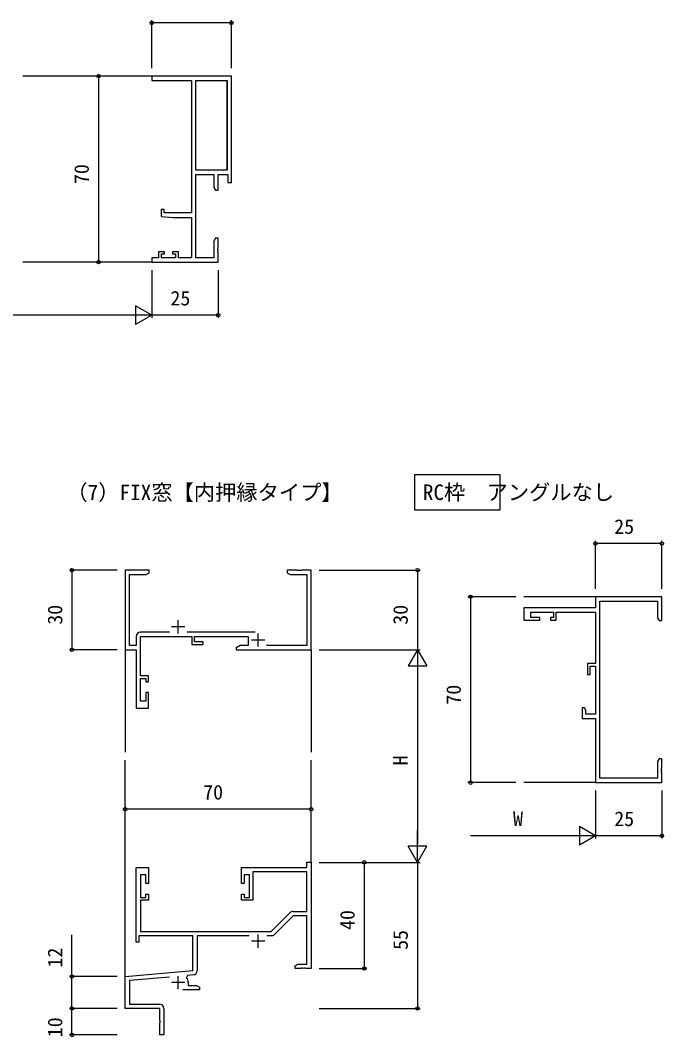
# Model space of a CAD drawing. Units: millimetres, scale not verified. Extents: x -438 to 439, y -599 to 597.
# Drawn here: x -141.7 to 100.4, y -319.4 to 63.2 of the extents above; entities that cross this region are included whole.
import ezdxf
from ezdxf.enums import TextEntityAlignment as Align

# ---------------------------------------------------------------- set-up
doc = ezdxf.new("R2010")
doc.units = ezdxf.units.MM
doc.header["$LTSCALE"] = 4
for name, color, linetype in [('0-1_USER1', 3, 'Continuous'), ('0-2_YKK_11', 7, 'Continuous'), ('0-3_YKK_12', 2, 'Continuous'), ('0-4_YKK_D', 6, 'Continuous')]:
    doc.layers.add(name, color=color, linetype=linetype)
doc.styles.add('ＭＳ ゴシック', font='')
doc.styles.get('ＭＳ ゴシック').set_extended_font_data('MS Gothic')

msp = doc.modelspace()

# ---------------------------------------------------------------- linework, layer by layer
at = {"layer": '0-1_USER1'}
msp.add_lwpolyline([(6.71, -107.8), (38.71, -107.8), (38.71, -121.158), (6.71, -121.158)], close=True, dxfattribs=at)
at = {"layer": '0-2_YKK_11'}
for p, q in [((-82.272, -167.6), (-82.272, -162.6)), ((-85.623, -167.17), (-96.472, -167.17)), ((-79.772, -165.1), (-84.772, -165.1)), ((-53.365, -167.17), (-78.922, -167.17)), ((-52.272, -172.6), (-52.272, -167.6)), ((-49.772, -170.1), (-54.772, -170.1)), ((-52.272, -285.997), (-52.272, -280.997)), ((-47.26, -281.427), (-48.922, -281.427)), ((-49.772, -283.497), (-54.772, -283.497)), ((-82.272, -301.597), (-82.272, -296.597)), ((-79.772, -299.097), (-84.772, -299.097))]:
    msp.add_line(p, q, dxfattribs=at)
for points in [[(-68.904, 0.291), (-68.274, -0.8), (-67.274, -0.8), (-67.274, 5.2), (-63.574, 5.2), (-63.574, 2.2), (-62.274, 2.2), (-62.274, 42.2), (-92.274, 42.2), (-92.274, 40.57), (-77.274, 40.57)], [(-77.274, 40.57), (-77.274, -9.3), (-87.574, -9.3), (-87.574, -8), (-88.774, -8), (-88.774, -10.606), (-84.274, -11), (-77.274, -11), (-77.274, -26.17), (-82.174, -26.17), (-82.174, -23.9), (-84.474, -23.9), (-84.474, -24.7), (-83.374, -24.7), (-83.374, -26.17), (-88.574, -26.17), (-88.574, -24.7), (-87.474, -24.7), (-87.474, -23.9), (-89.774, -23.9), (-89.774, -26.17), (-92.274, -26.17), (-92.274, -27.8), (-67.274, -27.8), (-67.274, -24.258), (-67.394, -24.075), (-67.394, -23.525), (-67.274, -23.342), (-67.274, -23.258), (-67.394, -23.075), (-67.394, -22.525), (-67.274, -22.342), (-67.274, -18.8), (-68.274, -18.8), (-68.904, -19.891), (-68.904, -26.17), (-75.644, -26.17), (-75.644, 5.2), (-68.904, 5.2), (-68.904, 0.291)], [(-63.904, 6.83), (-75.644, 6.83), (-75.644, 40.57), (-63.904, 40.57)], [(-63.904, 6.83), (-63.904, 40.57), (-63.904, 6.83)], [(-98.072, -168.77), (-98.072, -172.17), (-100.642, -172.17), (-100.642, -145.43), (-94.363, -145.43), (-93.272, -144.8), (-93.272, -143.8), (-102.272, -143.8), (-102.272, -173.8), (-98.072, -173.8), (-98.072, -195.8), (-93.472, -195.8), (-93.472, -189.8), (-94.472, -189.8), (-94.472, -193.1), (-96.442, -193.1), (-96.442, -184.6), (-94.472, -184.6), (-94.472, -185.8), (-93.472, -185.8), (-93.472, -183.6), (-96.442, -183.6), (-96.442, -168.8), (-77.172, -168.8), (-77.172, -171.8), (-72.972, -171.8), (-72.972, -170.8), (-76.172, -170.8), (-76.172, -168.8), (-55.972, -168.8), (-55.972, -172.17), (-59.035, -172.17), (-60.472, -173), (-60.472, -173.8), (-32.272, -173.8), (-32.272, -143.8), (-35.814, -143.8), (-35.997, -143.92), (-36.547, -143.92), (-36.73, -143.8)], [(-36.73, -143.8), (-36.814, -143.8), (-36.997, -143.92), (-37.547, -143.92), (-37.73, -143.8), (-41.272, -143.8), (-41.272, -144.8), (-40.181, -145.43), (-33.902, -145.43), (-33.902, -172.17), (-49.033, -172.17)], [(76.356, -222.17), (76.356, -155.43), (98.096, -155.43), (98.096, -161.709), (98.726, -162.8), (99.726, -162.8), (99.726, -153.8), (74.726, -153.8), (74.726, -158), (47.726, -158), (47.726, -162.6), (53.726, -162.6), (53.726, -161.6), (50.426, -161.6), (50.426, -159.63), (58.926, -159.63), (58.926, -161.6), (57.726, -161.6), (57.726, -162.6), (59.926, -162.6), (59.926, -159.63), (74.726, -159.63), (74.726, -178.9), (71.726, -178.9), (71.726, -183.1), (72.726, -183.1), (72.726, -179.9), (74.726, -179.9), (74.726, -197.97), (71.026, -197.97), (71.026, -196.466), (70.526, -195.6), (69.726, -195.6), (69.726, -199.6), (74.726, -199.6), (74.726, -223.8), (99.726, -223.8), (99.726, -220.258), (99.606, -220.075), (99.606, -219.525)], [(99.606, -219.525), (99.726, -219.342), (99.726, -219.258), (99.606, -219.075), (99.606, -218.525), (99.726, -218.342), (99.726, -214.8), (98.726, -214.8), (98.096, -215.891), (98.096, -222.17), (76.356, -222.17)], [(-87.772, -308.767), (-87.772, -318.797), (-89.272, -318.797), (-89.272, -314.255), (-89.152, -314.072), (-89.152, -313.522), (-89.272, -313.339), (-89.272, -308.797), (-102.272, -308.797), (-102.272, -296.797), (-76.772, -294.566), (-76.772, -281.427), (-97.072, -281.427), (-97.072, -283.797), (-98.072, -283.797), (-98.072, -255.797), (-93.472, -255.797), (-93.472, -261.797), (-94.472, -261.797), (-94.472, -258.497), (-96.442, -258.497), (-96.442, -266.997), (-94.472, -266.997), (-94.472, -265.797), (-93.472, -265.797), (-93.472, -267.997), (-96.442, -267.997), (-96.442, -279.797), (-47.272, -279.797), (-40.241, -272.766)], [(-39.109, -272.297), (-33.902, -272.297), (-33.902, -257.427), (-54.272, -257.427), (-54.272, -267.997), (-58.472, -267.997), (-58.472, -265.797), (-57.472, -265.797), (-57.472, -266.997), (-55.472, -266.997), (-55.472, -258.497), (-57.472, -258.497), (-57.472, -261.797), (-58.472, -261.797), (-58.472, -255.797), (-33.902, -255.797), (-33.902, -253.797), (-32.272, -253.797), (-32.272, -293.797), (-34.314, -293.797), (-34.497, -293.677), (-35.047, -293.677), (-35.23, -293.797), (-35.314, -293.797), (-35.497, -293.677), (-36.047, -293.677), (-36.23, -293.797), (-38.272, -293.797), (-38.272, -292.797), (-37.181, -292.167), (-33.902, -292.167), (-33.902, -273.927), (-39.097, -273.927), (-46.128, -280.958)], [(-55.623, -281.427), (-75.142, -281.427), (-75.142, -294.594)], [(-85.642, -296.978), (-100.642, -298.291), (-100.642, -307.167), (-89.372, -307.167)], [(-76.603, -296.187), (-78.753, -296.376), (-79.133, -297.138)], [(-78.572, -299.097), (-78.572, -300.167), (-75.363, -300.167), (-74.272, -300.797), (-74.272, -301.797), (-80.622, -301.797)]]:
    msp.add_lwpolyline(points, dxfattribs=at)
for centre, radius, start, end in [((-96.472, -168.77), 1.6, 90.00001, 179.99999), ((-39.109, -273.897), 1.6, 90, 134.99999), ((-47.26, -279.827), 1.6, 270, 314.99999), ((-76.742, -294.594), 1.6, 275, 0.00001), ((-82.272, -299.097), 3.7, 0, 31.96331), ((-89.372, -308.767), 1.6, 0.00001, 89.99999)]:
    msp.add_arc(centre, radius, start, end, dxfattribs=at)
at = {"layer": '0-3_YKK_12'}
for p, q in [((-92.274, 42.2), (-140.773, 42.2)), ((-92.274, -27.8), (-140.773, -27.8)), ((74.723, -153.8), (47.726, -153.8)), ((-102.272, -172.545), (-102.272, -212.301)), ((-32.272, -173.8), (-32.272, -212.301)), ((-102.272, -297.369), (-102.272, -215.301)), ((-32.272, -253.802), (-32.272, -215.301)), ((74.723, -223.8), (47.726, -223.8))]:
    msp.add_line(p, q, dxfattribs=at)
at = {"layer": '0-4_YKK_D'}
for p, q in [((-92.274, 45.2), (-92.274, 63.2)), ((-62.274, 62.2), (-92.274, 62.2)), ((-62.274, 45.2), (-62.274, 63.2)), ((-95.274, 42.2), (-113.274, 42.2)), ((-112.274, 42.2), (-112.274, -27.8)), ((-95.274, -27.8), (-113.274, -27.8)), ((-92.274, -30.8), (-92.274, -48.8)), ((-92.274, -30.8), (-92.274, -48.8)), ((-67.274, -30.8), (-67.274, -48.8)), ((-92.274, -47.8), (-98.337, -44.3)), ((-98.337, -44.3), (-98.337, -51.3)), ((-99.274, -47.8), (-185.272, -47.8)), ((-92.274, -47.8), (-104.399, -47.8)), ((-92.274, -47.8), (-98.337, -51.3)), ((-67.274, -47.8), (-92.274, -47.8)), ((74.728, -150.8), (74.728, -132.8)), ((99.728, -133.8), (74.728, -133.8)), ((99.728, -150.8), (99.728, -132.8)), ((-105.272, -143.8), (-123.272, -143.8)), ((-122.272, -143.8), (-122.272, -173.8)), ((-29.272, -143.8), (8.728, -143.8)), ((7.728, -143.8), (7.728, -173.8)), ((44.728, -153.8), (26.728, -153.8)), ((27.728, -153.8), (27.728, -223.8)), ((-105.272, -173.8), (-123.272, -173.8)), ((-29.272, -173.8), (8.728, -173.8)), ((-29.272, -173.8), (8.728, -173.8)), ((7.728, -173.8), (4.228, -179.862)), ((7.728, -173.8), (11.228, -179.862)), ((7.728, -173.8), (7.728, -185.924)), ((4.228, -179.862), (11.228, -179.862)), ((7.728, -180.8), (7.728, -246.802)), ((44.728, -223.8), (26.728, -223.8)), ((74.728, -226.8), (74.728, -244.8)), ((74.728, -226.8), (74.728, -244.8)), ((99.728, -226.8), (99.728, -244.8)), ((-102.272, -250.797), (-102.272, -232.797)), ((-32.272, -250.797), (-32.272, -232.797)), ((-32.272, -233.797), (-102.272, -233.797)), ((74.728, -243.8), (68.666, -240.3)), ((68.666, -240.3), (68.666, -247.3)), ((7.728, -253.802), (7.728, -241.677)), ((67.728, -243.8), (27.728, -243.8)), ((74.728, -243.8), (62.603, -243.8)), ((74.728, -243.8), (68.666, -247.3)), ((99.728, -243.8), (74.728, -243.8)), ((7.728, -253.802), (4.228, -247.739)), ((11.228, -247.739), (4.228, -247.739)), ((7.728, -253.802), (11.228, -247.739)), ((-29.272, -253.802), (8.728, -253.802)), ((-29.272, -253.802), (8.728, -253.802)), ((-29.272, -253.802), (-11.272, -253.802)), ((-12.272, -253.802), (-12.272, -293.802)), ((7.728, -253.802), (7.728, -308.802)), ((-29.272, -293.802), (-11.272, -293.802)), ((-105.272, -296.797), (-123.272, -296.797)), ((-105.272, -308.797), (-123.272, -308.797)), ((-105.272, -308.797), (-123.272, -308.797)), ((-122.272, -318.797), (-122.272, -308.797)), ((-29.272, -308.802), (8.728, -308.802)), ((-105.272, -318.797), (-123.272, -318.797))]:
    msp.add_line(p, q, dxfattribs=at)
msp.add_lwpolyline([(-122.272, -308.797), (-122.272, -296.797), (-122.272, -281.042)], dxfattribs=at)
for centre in [(-92.274, 62.2), (-62.274, 62.2), (-112.274, 42.2), (-112.274, -27.8), (-67.274, -47.8), (74.728, -133.8), (99.728, -133.8), (-122.272, -143.8), (7.728, -143.8), (27.728, -153.8), (-122.272, -173.8), (27.728, -223.8), (-102.272, -233.797), (-32.272, -233.797), (99.728, -243.8), (-12.272, -253.802), (-12.272, -293.802), (-122.272, -296.797), (-122.272, -308.797), (-122.272, -308.797), (7.728, -308.802), (-122.272, -318.797)]:
    msp.add_circle(centre, 0.637, dxfattribs=at)

# ---------------------------------------------------------------- texts
at = {"layer": '0-1_USER1', "style": 'ＭＳ ゴシック'}
for s, p in [('（7）FIX窓【内押縁タイプ】', (-124.391, -119.209)), ('RC枠\u3000アングルなし\u3000', (9.745, -119.164))]:
    msp.add_text(s, height=5.865, dxfattribs=at).set_placement(p, align=Align.BOTTOM_LEFT)
at = {"layer": '0-4_YKK_D', "style": 'ＭＳ ゴシック'}
for s, p in [('70', (-114.274, 1.575)), ('30', (-124.272, -164.34)), ('30', (5.728, -164.34)), ('70', (25.728, -194.425)), ('H', (5.728, -217.295)), ('40', (-14.272, -279.256)), ('55', (5.728, -286.756)), ('12', (-124.272, -293.398)), ('10', (-124.272, -319.635))]:
    msp.add_text(s, height=5.499, rotation=90, dxfattribs=at).set_placement(p, align=Align.BOTTOM_LEFT)
for s, p in [('25', (-85.229, -45.8)), ('25', (81.773, -131.8)), ('70', (-72.897, -231.797)), ('W', (43.68, -241.8)), ('25', (81.773, -241.8))]:
    msp.add_text(s, height=5.499, dxfattribs=at).set_placement(p, align=Align.BOTTOM_LEFT)

doc.saveas('drawing.dxf')
